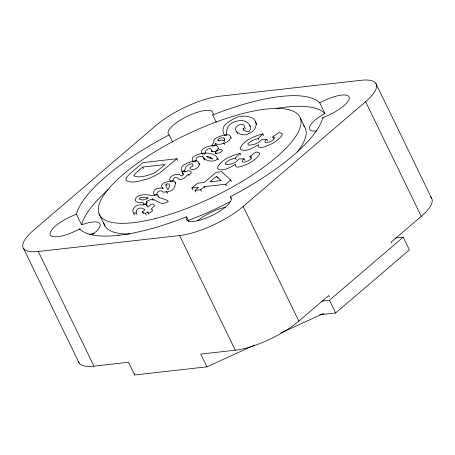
<?xml version="1.0" encoding="UTF-8"?>
<svg xmlns="http://www.w3.org/2000/svg" width="455" height="455" viewBox="0 0 455 455"><rect width="100%" height="100%" fill="white"/><g stroke="black" fill="none" stroke-linecap="round" stroke-linejoin="round"><path stroke-width="0.68" d="M136.87 214.504L136.096 212.912C135.8 208.748 139.799 206.809 143.217 208.697A89.965 27.351 -25.9 0 1 144.36 209.243L145.043 209.618L142.352 211.746L145.378 213.577L146.226 212.957A30.161 9.168 -25.9 0 0 146.737 212.57A23.137 7.035 -25.9 0 0 147.141 212.263L147.579 211.911L148.688 213.253A1.081 0.33 -25.9 0 0 149.166 213.219L152.067 211.302A4.47 1.359 -25.9 0 0 152.51 210.671L152.436 209.829L151.231 208.959L154.273 205.984A5.051 1.536 -25.9 0 0 154.433 205.438C153.858 204.011 151.413 203.487 150.469 204.869A8.77 2.667 -25.9 0 1 150.207 205.211L148.267 206.991A2.667 0.813 -25.9 0 0 148.142 207.099L146.794 205.37L146.271 203.789L143.979 204.045L143.439 205.097L142.415 204.864A16.937 5.147 -25.9 0 0 141.624 204.778C136.216 204.38 129.686 209.095 134.617 214.76M148.609 214.106L147.579 211.911M166.723 191.993C167.633 190.332 164.283 192.874 163.26 192.129C160.979 189.172 156.253 191.441 156.645 195.149L154.581 195.383C152.903 193.415 153.324 190.253 155.758 189.178A2.127 0.648 -25.9 0 1 156.588 188.762L159.932 188.023L163.425 188.421C157.93 185.344 164.926 181.994 168.174 181.625A13.149 3.998 -25.9 0 1 171.91 180.823C177.882 179.628 174.976 188.888 171.643 190.395A2.377 0.722 -25.9 0 1 171.023 190.787L166.826 192.135A1.405 0.427 -25.9 0 1 166.723 191.993L167.508 193.642M217.848 140.731L218.417 139.236L219.879 138.121A1.223 0.37 -25.9 0 1 220.3 137.939L223.365 137.854A7.394 2.247 -25.9 0 1 224.161 138.485M224.594 144.525L223.775 143.08A1.137 0.347 -25.9 0 0 223.888 143.2L224.082 143.217A2.127 0.648 -25.9 0 0 224.656 143.126C227.329 142.096 230.833 139.952 230.503 136.671A24.189 7.354 -25.9 0 0 230.207 135.994A22.926 6.967 -25.9 0 0 228.962 135.004L226.584 134.657L223.058 135.277A12.655 3.845 -25.9 0 0 221.431 135.749C218.542 136.961 212.303 138.565 213.816 142.671L212.149 144.44L212.081 146.135L214.328 145.879L215.044 144.491A6.057 1.843 -25.9 0 1 215.158 144.064L215.471 143.666M157.868 195.895L157.919 194.603L156.054 194.586A7.041 2.138 -25.9 0 0 154.626 194.911L152.408 195.69C147.448 194.268 135.954 193.563 135.01 200.137C136.017 202.287 138.712 202.629 140.822 202.452C143.962 201.736 142.881 202.52 143.666 204.653L145.941 204.397L146.578 202.987L146.59 201.349L152.419 198.943L160.501 203.044A17.876 5.432 -25.9 0 0 161.969 203.311A13.769 4.186 -25.9 0 0 163.402 203.288L165.267 202.993A5.659 1.723 -25.9 0 0 166.109 202.748L168.293 201.36L167.002 200.359A150.457 45.745 -25.9 0 0 159.597 197.794L157.868 195.895L158.38 196.952M166.018 184.542A25.315 7.695 -25.9 0 0 166.291 187.124L168.026 189.775C168.617 188.177 171.285 183.553 167.776 183.792A6.307 1.917 -25.9 0 0 167.087 183.894L166.684 183.996A3.577 1.086 -25.9 0 1 166.376 184.099L166.246 184.19A5.716 1.74 -25.9 0 0 166.058 184.525M183.462 174.163L182.375 173.008L182.233 171.114L184.446 170.864L185.094 171.927A2.025 0.614 -25.9 0 1 185.549 171.643L188.051 170.75L190.076 170.961A19.355 5.887 -25.9 0 1 191.214 171.916L191.003 173.389A2.104 0.643 -25.9 0 1 190.725 173.668L189.075 174.544L188.262 174.208L184.286 178.15L181.215 179.395L179.202 179.611L177.285 177.74L174.765 177.535L173.565 178.752L172.781 181.323L170.579 181.573C167.372 177.336 173.457 174.43 177.035 174.413C180.817 173.201 181.141 178.514 183.393 174.237M244.909 160.393L244.136 158.801L239.205 158.909L236.026 161.838L231.396 163.948L226.607 164.676L225.356 164.295L225.185 163.442A5.54 1.683 -25.9 0 1 225.737 162.589L229.758 159.813L235.411 157.987L240.098 153.398L240.871 154.99M267.671 140.913L266.897 139.321L261.966 139.429L258.787 142.358L254.157 144.468L249.368 145.196L248.117 144.815L247.947 143.956A5.54 1.683 -25.9 0 1 248.504 143.109L252.525 140.333L258.173 138.508L262.859 133.918L263.633 135.51M244.136 158.801C240.069 161.371 242.629 163.288 246.109 161.673A4.692 1.428 -25.9 0 0 247.475 161.133C249.408 160.751 254.635 156.389 249.943 156.48L250.716 158.073M266.897 139.321C262.831 141.892 265.396 143.808 268.871 142.193A4.692 1.428 -25.9 0 0 270.242 141.653C272.17 141.272 277.402 136.909 272.71 137L273.483 138.593M142.637 167.076L135.05 173.782A9.504 2.889 -25.9 0 0 133.918 175.806C139.281 178.451 146.521 175.693 152.061 173.941A8.929 2.713 -25.9 0 0 156.207 171.728L165.131 164.539L142.637 167.076L143.41 168.668M176.813 158.755L160.422 172.417A14.918 4.533 -25.9 0 1 159.762 172.866A16.693 5.073 -25.9 0 1 152.226 177.006A20.993 6.381 -25.9 0 1 145.52 179.537C139.435 180.777 131.819 184.013 126.109 180.453A18.314 5.568 -25.9 0 1 125.842 179.765C126.217 176.386 129.595 174.322 131.825 172.109L142.967 162.571L176.813 158.755L177.587 160.348M192.641 189.655L191.868 188.063L197.515 183.228L204.244 182.472L216.079 172.343L221.733 171.706L230.611 180.055L231.385 181.647M195.73 192.01L194.956 190.417L198.596 187.301L191.868 188.063M194.956 190.417L200.632 189.78L204.272 186.664L225.714 184.247L230.611 180.055M216.5 176.199L209.92 181.829L221.147 180.567L216.5 176.199L217.536 178.32M38.283 251.49L179.611 235.554A49.55 15.066 -25.9 0 0 243.169 206.468L365.598 101.698A49.55 15.066 -25.9 0 0 361.048 80.29L219.719 96.227A49.55 15.066 -25.9 0 0 156.162 125.313L33.727 230.082A49.55 15.066 -25.9 0 0 38.283 251.49L93.952 366.138L128.486 362.248L134.669 374.988L206.94 366.838L254.538 345.055M206.94 366.838L200.752 354.098L235.28 350.208A49.55 15.066 -25.9 0 0 298.838 321.122L328.755 295.522L329.375 296.796M430.544 196.958A49.55 15.066 -25.9 0 1 421.273 216.347L391.357 241.946L391.977 243.22M321.736 301.125L329.448 300.254L403.204 237.14L409.386 249.88L335.631 312.995L319.507 314.814M223.82 142.933L222.034 143.848L219.776 144.303L217.211 144.195L215.533 143.615L216.307 145.208M272.71 137L278.801 132.524L282.009 133.361A11.199 3.407 -25.9 0 1 282.322 134.009L282.043 135.232A15.186 4.618 -25.9 0 1 281.304 136.398L278.568 139.173L274.132 142.404A13.258 4.032 -25.9 0 1 270.344 144.485L264.827 146.715A10.96 3.333 -25.9 0 1 262.16 147.369C260.277 148.137 256.83 147.215 258.503 144.667C253.856 147.392 244.671 153.238 240.001 148.762C243.442 140.077 254.339 136.181 262.859 133.918M249.943 156.48L256.034 152.004L259.242 152.84A11.199 3.407 -25.9 0 1 259.56 153.489L259.276 154.711A15.186 4.618 -25.9 0 1 258.542 155.877L255.807 158.653L251.37 161.883A13.258 4.032 -25.9 0 1 247.583 163.965L242.066 166.194A10.96 3.333 -25.9 0 1 239.393 166.849C237.51 167.616 234.063 166.695 235.736 164.147C231.094 166.871 221.904 172.718 217.24 168.242C220.675 159.557 231.572 155.661 240.098 153.398M147.073 198.386L147.221 198.289A7.815 2.377 -25.9 0 1 148.012 197.8L143.058 197.413A15.072 4.584 -25.9 0 0 141.869 197.567L140.1 197.976A14.423 4.385 -25.9 0 0 139.566 198.147C137.535 200.274 144.195 200.012 145.378 199.654A4.772 1.45 -25.9 0 1 147.113 198.403M280.906 332.986L324.005 313.262M243.124 128.646L244.528 127.889L244.551 126.626A40.705 12.376 -25.9 0 0 243.414 124.841L242.106 124.249L240.553 124.329A3.253 0.99 -25.9 0 0 239.717 124.568C228.711 129.169 242.106 138.365 248.771 133.44A5.648 1.718 -25.9 0 0 250.29 132.758A4.76 1.445 -25.9 0 0 251.365 132.155L252.343 131.489A6.569 1.996 -25.9 0 0 253.173 130.801L254.521 129.3A20.555 6.251 -25.9 0 0 255.113 128.424C260.658 115.917 241.923 113.596 234.467 118.522A9.339 2.838 -25.9 0 0 232.431 119.477L227.545 122.64A15.066 4.578 -25.9 0 0 225.851 124.152C222.444 126.922 221.943 132.035 224.707 135.431L226.88 135.186C225.805 130.636 227.443 125.517 231.669 123.191A4.624 1.405 -25.9 0 1 233.335 122.298L234.825 121.695A7.689 2.338 -25.9 0 1 236.037 121.314L238.721 120.78A17.665 5.369 -25.9 0 1 240.831 120.621C246.007 119.745 253.839 126.535 249.232 131.239C247.986 131.779 246.485 131.592 245.319 130.932C244.073 130.818 241.906 126.581 243.806 130.244M182.011 171.728L184.241 171.478L185.663 167.321L187.648 165.216A2.997 0.91 -25.9 0 1 188.472 164.738A3.327 1.012 -25.9 0 1 189.411 164.306L191.686 163.726A3.282 0.995 -25.9 0 1 192.38 163.749C193.785 165.114 192.511 167.065 190.662 167.03A1.985 0.603 -25.9 0 0 190.139 167.525L190.031 168.458A19.679 5.983 -25.9 0 0 191.015 169.351A20.964 6.376 -25.9 0 0 191.43 169.539L193.455 169.647A3.771 1.143 -25.9 0 0 194.353 169.396L196.025 168.691A3.208 0.973 -25.9 0 0 196.93 168.162C201.645 165.415 198.437 158.431 193.142 161.298A16.63 5.056 -25.9 0 0 190.901 161.844L186.465 163.447L183.172 165.41A7.132 2.167 -25.9 0 0 182.37 166.183C180.22 168.356 181.909 171.666 183.046 173.856L182.796 173.127M133.844 213.167L136.096 212.912M395.492 238.011L403.204 237.14M202.634 156.224L199.62 156.52L197.146 157.453A1.558 0.472 -25.9 0 0 196.628 157.811L196.207 158.494L195.957 161.65L193.625 161.912C191.623 160.547 191.754 157.572 193.904 156.429A3.725 1.132 -25.9 0 1 195.388 155.519C200.86 153.028 207.412 152.067 213.116 154.364A80.387 24.439 -25.9 0 1 214.567 155.053L216.625 156.617L217.353 158.3A11.773 3.577 -25.9 0 1 217.206 158.983L215.841 160.314A1.28 0.387 -25.9 0 1 215.198 160.604C210.688 161.991 204.841 160.751 202.634 156.224L203.408 157.817M214.948 145.384C221.198 145.725 217.16 152.988 212.519 151.231A27.755 8.44 -25.9 0 1 211.871 150.889L210.517 148.66A3.765 1.143 -25.9 0 0 210.017 148.506L208.515 148.734A1.854 0.563 -25.9 0 0 207.946 148.961L207.764 149.052A1.968 0.597 -25.9 0 0 207.241 149.342L205.785 150.838L204.864 153.887L202.526 154.154C199.034 150.753 204.5 147.289 207.599 146.703A17.233 5.238 -25.9 0 1 210.534 145.918L213.219 145.463A13.792 4.192 -25.9 0 1 214.953 145.378M198.573 163.174L199.125 163.499M210.671 157.424L212.536 158.875L211.677 158.835A30.917 9.401 -25.9 0 1 209.789 158.266L208.077 157.362A48.679 14.799 -25.9 0 1 207.537 156.929M218.326 148.341L218.616 148.569M216.938 158.061L217.098 158.192M249.431 125.597L250.21 126.49M204.409 159.58L203.664 158.346L204.852 160.137M255.443 122.048L256.148 123.026M237.618 133.793L237.874 134.162M218.144 159.443L217.661 158.744L218.212 159.58M199.574 164.045L199.927 164.829M256.364 123.39L256.876 124.477M375.915 83.515L431.585 198.17M365.598 101.698L421.273 216.347M319.757 102.875A24.775 7.53 -25.9 0 1 349.247 97.433A24.775 7.53 -25.9 0 1 322.879 117.561A136.261 41.428 -25.9 0 1 230.179 196.89A24.775 7.53 -25.9 0 1 210.381 216.273A24.775 7.53 -25.9 0 1 186.584 216.836A136.261 41.428 -25.9 0 1 79.574 228.905A24.775 7.53 -25.9 0 1 50.078 234.342A24.775 7.53 -25.9 0 1 76.451 214.22A136.261 41.428 -25.9 0 1 169.152 134.89A24.775 7.53 -25.9 0 1 188.944 115.507A24.775 7.53 -25.9 0 1 212.747 114.944A136.261 41.428 -25.9 0 1 319.757 102.875L324.91 113.494A24.775 7.53 -25.9 0 0 316.68 131.012M322.879 117.561L323.198 118.22M258.173 138.508L258.946 140.1M329.448 300.254L335.631 312.995M235.411 157.987L236.185 159.58M212.747 114.944L216.29 122.241M243.169 206.468L298.838 321.122M225.714 184.247L226.488 185.839M230.179 196.89L231.146 198.88M204.272 186.664L205.046 188.256M200.632 189.78L201.406 191.373M169.152 134.89L172.695 142.193M188.262 174.208L189.035 175.801M184.446 170.864L184.957 171.927M186.584 216.836L188.836 221.483M166.325 184.104L167.093 185.697M179.611 235.554L235.28 350.208M152.419 198.943L153.193 200.536M146.59 201.349L147.357 202.941M146.271 203.789L147.045 205.381M145.941 204.397L146.453 205.461M145.378 213.577L146.152 215.169M142.352 211.746L143.388 213.867M118.533 235.315L118.857 235.98M99.053 213.867L104.991 226.05M76.451 214.22L81.604 224.838A24.775 7.53 -25.9 0 1 99.469 223.149A24.775 7.53 -25.9 0 1 92.166 234.791M79.574 228.905L79.898 229.565M23.415 248.265L79.085 362.914M300.272 117.913L304.651 126.962M237.203 133.036L236.793 131.899M162.327 188.296L162.35 187.278L162.264 188.04M134.373 373.595L134.669 374.988M93.952 366.138A49.55 15.066 -25.9 0 1 78.516 361.463M303.201 125.085A111.486 33.898 -25.9 0 1 297.212 152.004M230.856 201.303A111.486 33.898 -25.9 0 1 188 220.521M129.681 233.938A111.486 33.898 -25.9 0 1 103.7 222.779M89.231 234.598A24.775 7.53 -25.9 0 1 94.265 233.233M81.604 224.838A136.261 41.428 -25.9 0 1 107.932 189.894M276.157 108.489A136.261 41.428 -25.9 0 1 324.91 113.494M197.351 220.857A24.775 7.53 -25.9 0 1 225.333 207.258M245.285 128.026A40.705 12.376 -25.9 0 1 245.501 128.498M230.503 137.404A22.784 6.927 -25.9 0 1 231.237 138.121A24.189 7.354 -25.9 0 1 231.362 138.331M207.514 156.941A13.457 4.089 -25.9 0 0 206.576 156.389A49.692 15.106 -25.9 0 1 210.631 157.441M220.157 140.22A14.532 4.419 -25.9 0 1 224.326 141.215M224.372 141.198A20.72 6.296 -25.9 0 1 224.287 139.81M217.86 140.72A7.331 2.229 -25.9 0 1 220.129 140.248M224.224 138.457A22.244 6.762 -25.9 0 1 224.252 139.821M215.585 152.345L216.256 153.198L217.695 153.289A3.088 0.938 -25.9 0 0 221.249 151.725L221.539 151.464A2.804 0.853 -25.9 0 0 221.955 151.043C222.853 149.803 220.743 149.212 219.839 149.593A2.849 0.864 -25.9 0 0 218.144 150.167L217.871 150.304A2.753 0.836 -25.9 0 0 216.392 151.219L216.267 151.344A3.634 1.103 -25.9 0 0 215.687 152.044L215.585 152.345M216.318 153.307L215.499 153.557L216.318 153.307M175.021 182.916L175.573 183.149L175.021 182.916M211.655 150.889L212.07 151.76L211.655 150.889M155.377 218.519A111.486 33.898 -25.9 0 0 300.783 119.614A111.486 33.898 -25.9 0 0 142.83 159.534A111.486 33.898 -25.9 0 0 155.377 218.519"/></g></svg>
